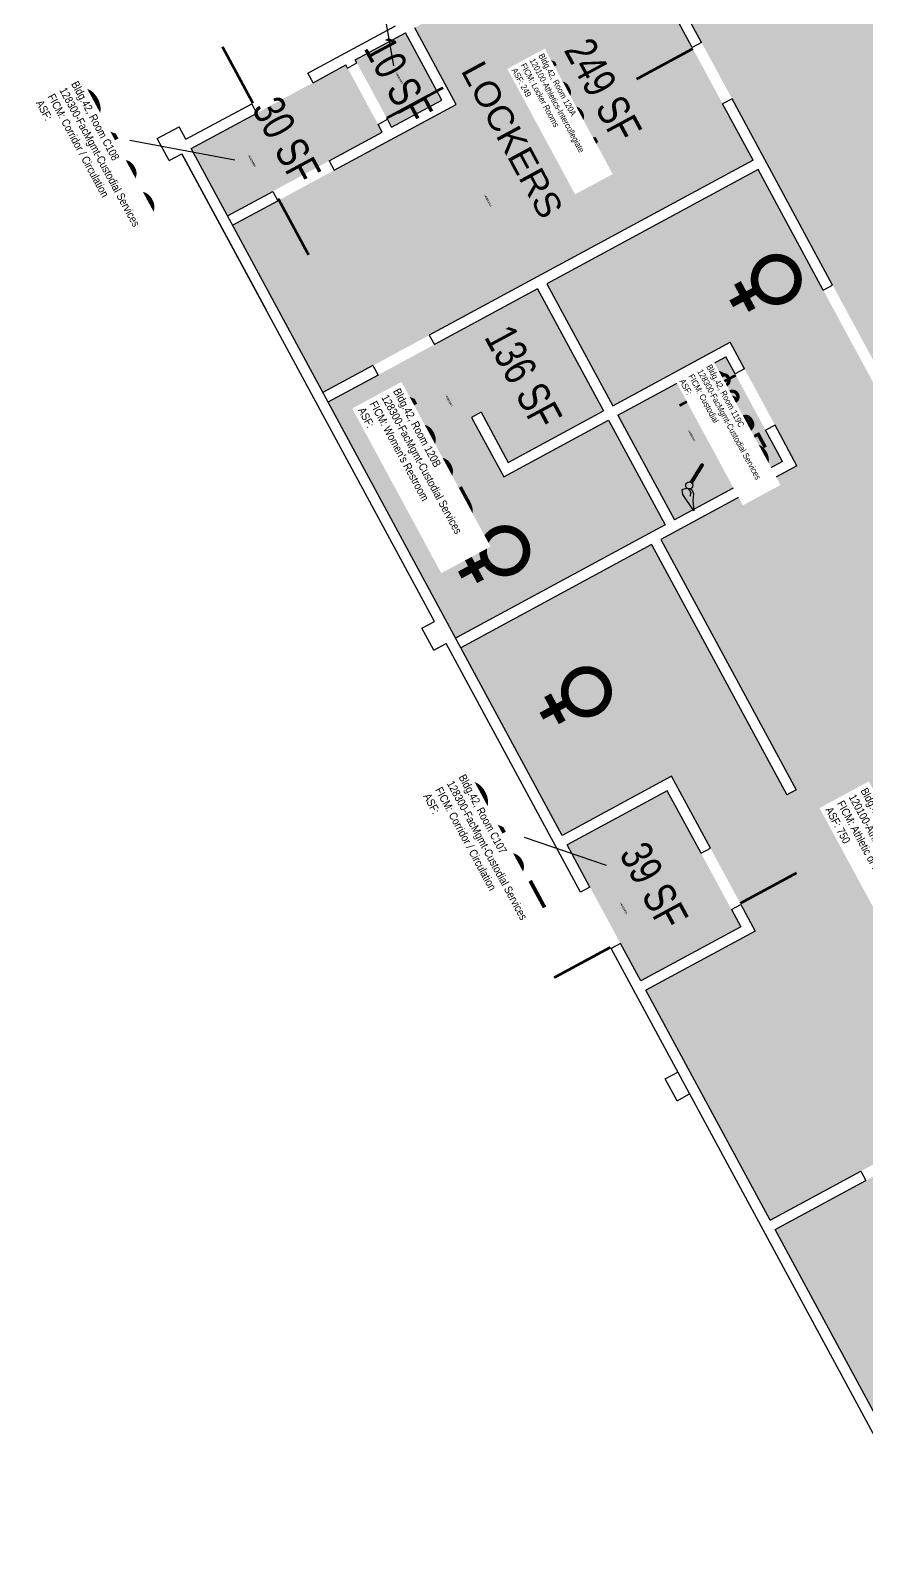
# Model space of a CAD drawing. Header units: inches. Extents: x 69218424 to 69222728, y 27664699 to 27668276.
# Drawn here: x 69218424 to 69218895, y 27665739 to 27666589 of the extents above; entities that cross this region are included whole.
import ezdxf
from ezdxf.enums import TextEntityAlignment as Align

# ---------------------------------------------------------------- set-up
doc = ezdxf.new("R2010")
doc.units = ezdxf.units.IN
doc.header["$LTSCALE"] = 240
doc.header["$MEASUREMENT"] = 0
doc.layers.get('0').update_dxf_attribs({"linetype": 'CONTINUOUS'})
for name, color, linetype in [('A-DOOR', 2, 'CONTINUOUS'), ('A-IDEN-ICON', 4, 'CONTINUOUS'), ('A-IDEN-RNUM', 7, 'CONTINUOUS'), ('A-IDEN-SNUM', 4, 'CONTINUOUS'), ('A-IDEN-TEXT', 4, 'CONTINUOUS'), ('A-IDEN-VNUM', 4, 'CONTINUOUS'), ('A-WALL', 5, 'CONTINUOUS'), ('AREA-TEXT', 3, 'CONTINUOUS'), ('Rooms-Category-Color', 7, 'CONTINUOUS'), ('Rooms-College-Color', 7, 'CONTINUOUS'), ('Rooms-Department-Color', 7, 'CONTINUOUS'), ('Rooms-Division-Color', 7, 'CONTINUOUS'), ('Rooms-Information', 7, 'CONTINUOUS')]:
    doc.layers.add(name, color=color, linetype=linetype)
doc.styles.add('CP_AREA', font='arial.ttf', dxfattribs={"height": 15})
doc.styles.add('CP_ROOMSNUMBER', font='arial.ttf', dxfattribs={"height": 1})
doc.styles.add('CP_ROOMVNUMBER', font='arial.ttf', dxfattribs={"width": 0.85, "height": 0.075})
doc.styles.get("Standard").update_dxf_attribs({"font": 'arial.ttf'})

# ---------------------------------------------------------------- blocks, each defined once
blk = doc.blocks.new('CPCUST')
at = {"color": 0, "linetype": 'ByBlock'}
for p, q in [((0.0171, -0.0639), (0.02, -0.0466)), ((0.0262, -0.0408), (0.0446, -0.0406)), ((0.0297, -0.0341), (0.0376, -0.0302)), ((0.0376, -0.0302), (0.0533, -0.0324)), ((0.0446, -0.0406), (0.0543, -0.0505)), ((0.0533, -0.0324), (0.0745, -0.0479)), ((0.0745, -0.0479), (0.1117, -0.0625)), ((0.0358, -0.0705), (0.0171, -0.0639)), ((0.1117, -0.0625), (0.0358, -0.0705))]:
    blk.add_line(p, q, dxfattribs=at)
at = {"color": 0, "linetype": 'ByBlock', "const_width": 0.0075}
blk.add_lwpolyline([(-0.0332, 0.0481, 1), (-0.0268, 0.0519, 1)], format="xyb", close=True, dxfattribs=at)
at = {"color": 0, "linetype": 'ByBlock', "const_width": 0.015}
blk.add_lwpolyline([(-0.03, 0.05), (0.01, -0.0193)], dxfattribs=at)
at = {"color": 0, "linetype": 'ByBlock'}
blk.add_circle((0.0158, -0.0313), 0.0141, dxfattribs=at)
blk = doc.blocks.new('CPWOMEN')
at = {"color": 0, "linetype": 'ByBlock', "const_width": 0.015}
blk.add_lwpolyline([(-0.0375, 0, 1), (0.0475, 0, 1)], format="xyb", close=True, dxfattribs=at)
for points in [[(0.005, -0.04), (0.005, -0.1)], [(-0.025, -0.07), (0.035, -0.07)]]:
    blk.add_lwpolyline(points, dxfattribs=at)

msp = doc.modelspace()

# ---------------------------------------------------------------- hatches: boundary and pattern name
at = {"layer": 'Rooms-Category-Color', "true_color": 0xffe090}
h = msp.add_hatch(color=41, dxfattribs=at)
edge = h.paths.add_edge_path()
edge.add_line((69219277.54, 27666267.91), (69219288.1, 27666273.62))
edge.add_line((69219288.1, 27666273.62), (69219480.78, 27666377.73))
edge.add_line((69219480.78, 27666377.73), (69219510.49, 27666322.75))
edge.add_line((69219510.49, 27666322.75), (69219566.79, 27666353.17))
edge.add_line((69219566.79, 27666353.17), (69219561.8, 27666362.41))
edge.add_arc((69221949.83, 27667711.38), 2742.7, 207.30967, 209.46148, ccw=False)
edge.add_line((69219512.83, 27666453.03), (69219500.93, 27666475.05))
edge.add_line((69219500.93, 27666475.05), (69219498.08, 27666480.33))
edge.add_line((69219498.08, 27666480.33), (69219406.34, 27666650.09))
edge.add_line((69219406.34, 27666650.09), (69219314.85, 27666600.65))
edge.add_line((69219314.85, 27666600.65), (69219286.8, 27666652.56))
edge.add_line((69219286.8, 27666652.56), (69219160.11, 27666584.1))
edge.add_line((69219160.11, 27666584.1), (69219039.82, 27666806.72))
edge.add_line((69219039.82, 27666806.72), (69218761.81, 27666656.49))
edge.add_line((69218761.81, 27666656.49), (69218801.74, 27666582.59))
edge.add_line((69218801.74, 27666582.59), (69218818.86, 27666550.92))
edge.add_line((69218818.86, 27666550.92), (69218903.97, 27666393.4))
edge.add_line((69218903.97, 27666393.4), (69218907.49, 27666395.3))
edge.add_line((69218907.49, 27666395.3), (69218914.15, 27666382.99))
edge.add_line((69218914.15, 27666382.99), (69218910.63, 27666381.09))
edge.add_line((69218910.63, 27666381.09), (69219040.89, 27666140.03))
edge.add_line((69219040.89, 27666140.03), (69219277.54, 27666267.91))
msp.add_hatch(color=41, dxfattribs=at).paths.add_polyline_path([(69218663.7, 27666547.77), (69218537.89, 27666479.79), (69218588.76, 27666385.66), (69218616.91, 27666400.87), (69218830.69, 27666516.39), (69218796.46, 27666579.74), (69218756.53, 27666653.64), (69218640.4, 27666590.88)])
at = {"layer": 'Rooms-Category-Color', "true_color": 0xadadad}
for points in [[(69218625.03, 27666539.39), (69218627.41, 27666534.99), (69218655.56, 27666550.2), (69218635.12, 27666588.03), (69218606.97, 27666572.82)], [(69218622.13, 27666532.13), (69218619.76, 27666536.53), (69218601.69, 27666569.96), (69218514.59, 27666522.9), (69218535.04, 27666485.07)], [(69218690.49, 27666338.33), (69218672.42, 27666371.76), (69218677.7, 27666374.61), (69218692.91, 27666346.46), (69218746.58, 27666375.46), (69218709.5, 27666444.08), (69218619.76, 27666395.59), (69218591.61, 27666380.38), (69218663.39, 27666247.53), (69218781.28, 27666311.24), (69218749.43, 27666370.18)], [(69218820.64, 27666396.16), (69218815.41, 27666405.84), (69218754.71, 27666373.03), (69218786.56, 27666314.09), (69218847.27, 27666346.89)], [(69218782.45, 27666161.83), (69218726.15, 27666131.4), (69218767.51, 27666054.86), (69218823.81, 27666085.29), (69218818.58, 27666094.97)], [(69218937.7, 27665739.91), (69219060.87, 27665806.46), (69218966.26, 27665981.54), (69218843.1, 27665914.98)]]:
    msp.add_hatch(color=253, dxfattribs=at).paths.add_polyline_path(points)
at = {"layer": 'Rooms-Category-Color', "true_color": 0xfbafa2}
msp.add_hatch(color=21, dxfattribs=at).paths.add_polyline_path([(69218854.92, 27666162.34), (69218849.64, 27666159.49), (69218773.58, 27666300.25), (69218666.25, 27666242.25), (69218723.3, 27666136.68), (69218784.88, 27666169.96), (69218803.9, 27666134.77), (69218806.75, 27666129.49), (69218823.86, 27666097.82), (69218831.94, 27666082.86), (69218770.36, 27666049.58), (69218840.24, 27665920.26), (69218891.27, 27665947.83), (69218922.94, 27665964.95), (69219017.96, 27666016.29), (69219049.63, 27666033.4), (69219082.18, 27666050.99), (69218874.91, 27666434.57), (69218833.55, 27666511.11), (69218714.78, 27666446.93), (69218751.86, 27666378.31), (69218817.84, 27666413.97), (69218822.12, 27666406.05), (69218825.92, 27666399.01), (69218843.04, 27666367.34), (69218855.4, 27666344.47), (69218778.86, 27666303.11)])
at = {"layer": 'Rooms-College-Color', "true_color": 0xffff64}
h = msp.add_hatch(color=51, dxfattribs=at)
edge = h.paths.add_edge_path()
edge.add_line((69219277.54, 27666267.91), (69219288.1, 27666273.62))
edge.add_line((69219288.1, 27666273.62), (69219480.78, 27666377.73))
edge.add_line((69219480.78, 27666377.73), (69219510.49, 27666322.75))
edge.add_line((69219510.49, 27666322.75), (69219566.79, 27666353.17))
edge.add_line((69219566.79, 27666353.17), (69219561.8, 27666362.41))
edge.add_arc((69221949.83, 27667711.38), 2742.7, 207.30967, 209.46148, ccw=False)
edge.add_line((69219512.83, 27666453.03), (69219500.93, 27666475.05))
edge.add_line((69219500.93, 27666475.05), (69219498.08, 27666480.33))
edge.add_line((69219498.08, 27666480.33), (69219406.34, 27666650.09))
edge.add_line((69219406.34, 27666650.09), (69219314.85, 27666600.65))
edge.add_line((69219314.85, 27666600.65), (69219286.8, 27666652.56))
edge.add_line((69219286.8, 27666652.56), (69219160.11, 27666584.1))
edge.add_line((69219160.11, 27666584.1), (69219039.82, 27666806.72))
edge.add_line((69219039.82, 27666806.72), (69218761.81, 27666656.49))
edge.add_line((69218761.81, 27666656.49), (69218801.74, 27666582.59))
edge.add_line((69218801.74, 27666582.59), (69218818.86, 27666550.92))
edge.add_line((69218818.86, 27666550.92), (69218903.97, 27666393.4))
edge.add_line((69218903.97, 27666393.4), (69218907.49, 27666395.3))
edge.add_line((69218907.49, 27666395.3), (69218914.15, 27666382.99))
edge.add_line((69218914.15, 27666382.99), (69218910.63, 27666381.09))
edge.add_line((69218910.63, 27666381.09), (69219040.89, 27666140.03))
edge.add_line((69219040.89, 27666140.03), (69219277.54, 27666267.91))
for points in [[(69218663.7, 27666547.77), (69218537.89, 27666479.79), (69218588.76, 27666385.66), (69218616.91, 27666400.87), (69218830.69, 27666516.39), (69218796.46, 27666579.74), (69218756.53, 27666653.64), (69218640.4, 27666590.88)], [(69218625.03, 27666539.39), (69218627.41, 27666534.99), (69218655.56, 27666550.2), (69218635.12, 27666588.03), (69218606.97, 27666572.82)], [(69218854.92, 27666162.34), (69218849.64, 27666159.49), (69218773.58, 27666300.25), (69218666.25, 27666242.25), (69218723.3, 27666136.68), (69218784.88, 27666169.96), (69218803.9, 27666134.77), (69218806.75, 27666129.49), (69218823.86, 27666097.82), (69218831.94, 27666082.86), (69218770.36, 27666049.58), (69218840.24, 27665920.26), (69218891.27, 27665947.83), (69218922.94, 27665964.95), (69219017.96, 27666016.29), (69219049.63, 27666033.4), (69219082.18, 27666050.99), (69218874.91, 27666434.57), (69218833.55, 27666511.11), (69218714.78, 27666446.93), (69218751.86, 27666378.31), (69218817.84, 27666413.97), (69218822.12, 27666406.05), (69218825.92, 27666399.01), (69218843.04, 27666367.34), (69218855.4, 27666344.47), (69218778.86, 27666303.11)]]:
    msp.add_hatch(color=51, dxfattribs=at).paths.add_polyline_path(points)
at = {"layer": 'Rooms-College-Color', "true_color": 0xadadad}
for points in [[(69218622.13, 27666532.13), (69218619.76, 27666536.53), (69218601.69, 27666569.96), (69218514.59, 27666522.9), (69218535.04, 27666485.07)], [(69218690.49, 27666338.33), (69218672.42, 27666371.76), (69218677.7, 27666374.61), (69218692.91, 27666346.46), (69218746.58, 27666375.46), (69218709.5, 27666444.08), (69218619.76, 27666395.59), (69218591.61, 27666380.38), (69218663.39, 27666247.53), (69218781.28, 27666311.24), (69218749.43, 27666370.18)], [(69218820.64, 27666396.16), (69218815.41, 27666405.84), (69218754.71, 27666373.03), (69218786.56, 27666314.09), (69218847.27, 27666346.89)], [(69218782.45, 27666161.83), (69218726.15, 27666131.4), (69218767.51, 27666054.86), (69218823.81, 27666085.29), (69218818.58, 27666094.97)], [(69218937.7, 27665739.91), (69219060.87, 27665806.46), (69218966.26, 27665981.54), (69218843.1, 27665914.98)]]:
    msp.add_hatch(color=253, dxfattribs=at).paths.add_polyline_path(points)
at = {"layer": 'Rooms-Department-Color', "true_color": 0x604aed}
h = msp.add_hatch(color=173, dxfattribs=at)
edge = h.paths.add_edge_path()
edge.add_line((69219277.54, 27666267.91), (69219288.1, 27666273.62))
edge.add_line((69219288.1, 27666273.62), (69219480.78, 27666377.73))
edge.add_line((69219480.78, 27666377.73), (69219510.49, 27666322.75))
edge.add_line((69219510.49, 27666322.75), (69219566.79, 27666353.17))
edge.add_line((69219566.79, 27666353.17), (69219561.8, 27666362.41))
edge.add_arc((69221949.83, 27667711.38), 2742.7, 207.30967, 209.46148, ccw=False)
edge.add_line((69219512.83, 27666453.03), (69219500.93, 27666475.05))
edge.add_line((69219500.93, 27666475.05), (69219498.08, 27666480.33))
edge.add_line((69219498.08, 27666480.33), (69219406.34, 27666650.09))
edge.add_line((69219406.34, 27666650.09), (69219314.85, 27666600.65))
edge.add_line((69219314.85, 27666600.65), (69219286.8, 27666652.56))
edge.add_line((69219286.8, 27666652.56), (69219160.11, 27666584.1))
edge.add_line((69219160.11, 27666584.1), (69219039.82, 27666806.72))
edge.add_line((69219039.82, 27666806.72), (69218761.81, 27666656.49))
edge.add_line((69218761.81, 27666656.49), (69218801.74, 27666582.59))
edge.add_line((69218801.74, 27666582.59), (69218818.86, 27666550.92))
edge.add_line((69218818.86, 27666550.92), (69218903.97, 27666393.4))
edge.add_line((69218903.97, 27666393.4), (69218907.49, 27666395.3))
edge.add_line((69218907.49, 27666395.3), (69218914.15, 27666382.99))
edge.add_line((69218914.15, 27666382.99), (69218910.63, 27666381.09))
edge.add_line((69218910.63, 27666381.09), (69219040.89, 27666140.03))
edge.add_line((69219040.89, 27666140.03), (69219277.54, 27666267.91))
for points in [[(69218663.7, 27666547.77), (69218537.89, 27666479.79), (69218588.76, 27666385.66), (69218616.91, 27666400.87), (69218830.69, 27666516.39), (69218796.46, 27666579.74), (69218756.53, 27666653.64), (69218640.4, 27666590.88)], [(69218854.92, 27666162.34), (69218849.64, 27666159.49), (69218773.58, 27666300.25), (69218666.25, 27666242.25), (69218723.3, 27666136.68), (69218784.88, 27666169.96), (69218803.9, 27666134.77), (69218806.75, 27666129.49), (69218823.86, 27666097.82), (69218831.94, 27666082.86), (69218770.36, 27666049.58), (69218840.24, 27665920.26), (69218891.27, 27665947.83), (69218922.94, 27665964.95), (69219017.96, 27666016.29), (69219049.63, 27666033.4), (69219082.18, 27666050.99), (69218874.91, 27666434.57), (69218833.55, 27666511.11), (69218714.78, 27666446.93), (69218751.86, 27666378.31), (69218817.84, 27666413.97), (69218822.12, 27666406.05), (69218825.92, 27666399.01), (69218843.04, 27666367.34), (69218855.4, 27666344.47), (69218778.86, 27666303.11)]]:
    msp.add_hatch(color=173, dxfattribs=at).paths.add_polyline_path(points)
at = {"layer": 'Rooms-Department-Color', "true_color": 0xacacac}
for points in [[(69218625.03, 27666539.39), (69218627.41, 27666534.99), (69218655.56, 27666550.2), (69218635.12, 27666588.03), (69218606.97, 27666572.82)], [(69218622.13, 27666532.13), (69218619.76, 27666536.53), (69218601.69, 27666569.96), (69218514.59, 27666522.9), (69218535.04, 27666485.07)], [(69218690.49, 27666338.33), (69218672.42, 27666371.76), (69218677.7, 27666374.61), (69218692.91, 27666346.46), (69218746.58, 27666375.46), (69218709.5, 27666444.08), (69218619.76, 27666395.59), (69218591.61, 27666380.38), (69218663.39, 27666247.53), (69218781.28, 27666311.24), (69218749.43, 27666370.18)], [(69218820.64, 27666396.16), (69218815.41, 27666405.84), (69218754.71, 27666373.03), (69218786.56, 27666314.09), (69218847.27, 27666346.89)], [(69218782.45, 27666161.83), (69218726.15, 27666131.4), (69218767.51, 27666054.86), (69218823.81, 27666085.29), (69218818.58, 27666094.97)], [(69218937.7, 27665739.91), (69219060.87, 27665806.46), (69218966.26, 27665981.54), (69218843.1, 27665914.98)]]:
    msp.add_hatch(color=253, dxfattribs=at).paths.add_polyline_path(points)
at = {"layer": 'Rooms-Division-Color', "true_color": 0x604aed}
h = msp.add_hatch(color=173, dxfattribs=at)
edge = h.paths.add_edge_path()
edge.add_line((69219277.54, 27666267.91), (69219288.1, 27666273.62))
edge.add_line((69219288.1, 27666273.62), (69219480.78, 27666377.73))
edge.add_line((69219480.78, 27666377.73), (69219510.49, 27666322.75))
edge.add_line((69219510.49, 27666322.75), (69219566.79, 27666353.17))
edge.add_line((69219566.79, 27666353.17), (69219561.8, 27666362.41))
edge.add_arc((69221949.83, 27667711.38), 2742.7, 207.30967, 209.46148, ccw=False)
edge.add_line((69219512.83, 27666453.03), (69219500.93, 27666475.05))
edge.add_line((69219500.93, 27666475.05), (69219498.08, 27666480.33))
edge.add_line((69219498.08, 27666480.33), (69219406.34, 27666650.09))
edge.add_line((69219406.34, 27666650.09), (69219314.85, 27666600.65))
edge.add_line((69219314.85, 27666600.65), (69219286.8, 27666652.56))
edge.add_line((69219286.8, 27666652.56), (69219160.11, 27666584.1))
edge.add_line((69219160.11, 27666584.1), (69219039.82, 27666806.72))
edge.add_line((69219039.82, 27666806.72), (69218761.81, 27666656.49))
edge.add_line((69218761.81, 27666656.49), (69218801.74, 27666582.59))
edge.add_line((69218801.74, 27666582.59), (69218818.86, 27666550.92))
edge.add_line((69218818.86, 27666550.92), (69218903.97, 27666393.4))
edge.add_line((69218903.97, 27666393.4), (69218907.49, 27666395.3))
edge.add_line((69218907.49, 27666395.3), (69218914.15, 27666382.99))
edge.add_line((69218914.15, 27666382.99), (69218910.63, 27666381.09))
edge.add_line((69218910.63, 27666381.09), (69219040.89, 27666140.03))
edge.add_line((69219040.89, 27666140.03), (69219277.54, 27666267.91))
for points in [[(69218663.7, 27666547.77), (69218537.89, 27666479.79), (69218588.76, 27666385.66), (69218616.91, 27666400.87), (69218830.69, 27666516.39), (69218796.46, 27666579.74), (69218756.53, 27666653.64), (69218640.4, 27666590.88)], [(69218854.92, 27666162.34), (69218849.64, 27666159.49), (69218773.58, 27666300.25), (69218666.25, 27666242.25), (69218723.3, 27666136.68), (69218784.88, 27666169.96), (69218803.9, 27666134.77), (69218806.75, 27666129.49), (69218823.86, 27666097.82), (69218831.94, 27666082.86), (69218770.36, 27666049.58), (69218840.24, 27665920.26), (69218891.27, 27665947.83), (69218922.94, 27665964.95), (69219017.96, 27666016.29), (69219049.63, 27666033.4), (69219082.18, 27666050.99), (69218874.91, 27666434.57), (69218833.55, 27666511.11), (69218714.78, 27666446.93), (69218751.86, 27666378.31), (69218817.84, 27666413.97), (69218822.12, 27666406.05), (69218825.92, 27666399.01), (69218843.04, 27666367.34), (69218855.4, 27666344.47), (69218778.86, 27666303.11)]]:
    msp.add_hatch(color=173, dxfattribs=at).paths.add_polyline_path(points)
at = {"layer": 'Rooms-Division-Color', "true_color": 0xadadad}
for points in [[(69218625.03, 27666539.39), (69218627.41, 27666534.99), (69218655.56, 27666550.2), (69218635.12, 27666588.03), (69218606.97, 27666572.82)], [(69218622.13, 27666532.13), (69218619.76, 27666536.53), (69218601.69, 27666569.96), (69218514.59, 27666522.9), (69218535.04, 27666485.07)], [(69218690.49, 27666338.33), (69218672.42, 27666371.76), (69218677.7, 27666374.61), (69218692.91, 27666346.46), (69218746.58, 27666375.46), (69218709.5, 27666444.08), (69218619.76, 27666395.59), (69218591.61, 27666380.38), (69218663.39, 27666247.53), (69218781.28, 27666311.24), (69218749.43, 27666370.18)], [(69218820.64, 27666396.16), (69218815.41, 27666405.84), (69218754.71, 27666373.03), (69218786.56, 27666314.09), (69218847.27, 27666346.89)], [(69218782.45, 27666161.83), (69218726.15, 27666131.4), (69218767.51, 27666054.86), (69218823.81, 27666085.29), (69218818.58, 27666094.97)], [(69218937.7, 27665739.91), (69219060.87, 27665806.46), (69218966.26, 27665981.54), (69218843.1, 27665914.98)]]:
    msp.add_hatch(color=253, dxfattribs=at).paths.add_polyline_path(points)

# ---------------------------------------------------------------- linework, layer by layer
at = {"layer": 'A-DOOR'}
for points in [[(69218549.35, 27666548.5, 1.5, 1.5, 0), (69218532.24, 27666580.17, 0, 0, 0), (69218531.58, 27666579.82, 0, 0, -0.414214), (69218580.36, 27666565.26, 0, 0, -0.414214)], [(69218624.68, 27666540.05, 1.5, 1.5, 0), (69218656.35, 27666557.16, 0, 0, 0), (69218656.71, 27666556.5, 0, 0, 0.414214), (69218607.92, 27666571.06, 0, 0, 0.414214)], [(69218796.82, 27666579.08, 1.5, 1.5, 0), (69218765.15, 27666561.96, 0, 0, 0), (69218764.79, 27666562.62, 0, 0, 0.414214), (69218813.58, 27666548.06, 0, 0, 0.414214)], [(69218563.59, 27666494.81, 1.5, 1.5, 0), (69218580.7, 27666463.14, 0, 0, 0), (69218580.04, 27666462.79, 0, 0, 0.414214), (69218594.6, 27666511.57, 0, 0, 0.414214)], [(69218821, 27666395.5, 1.5, 1.5, 0), (69218789.33, 27666378.38, 0, 0, 0), (69218788.97, 27666379.04, 0, 0, 0.414214), (69218837.76, 27666364.49, 0, 0, 0.414214)], [(69218823.51, 27666098.48, 1.5, 1.5, 0), (69218855.18, 27666115.59, 0, 0, 0), (69218855.53, 27666114.93, 0, 0, 0.414214), (69218806.75, 27666129.49, 0, 0, 0.414214)], [(69218750.46, 27666073.78, 1.5, 1.5, 0), (69218718.79, 27666056.67, 0, 0, 0), (69218719.15, 27666056.01, 0, 0, -0.414214), (69218733.71, 27666104.8, 0, 0, -0.414214)]]:
    msp.add_lwpolyline(points, format="xyseb", dxfattribs=at)
at = {"layer": 'A-IDEN-VNUM'}
for p, q in [((69218623.31, 27666598.39), (69218628.4, 27666569.4)), ((69218480.08, 27666527.59), (69218539.17, 27666516.56)), ((69218701.99, 27666135.66), (69218748.11, 27666119.95))]:
    msp.add_line(p, q, dxfattribs=at)
at = {"layer": 'A-WALL'}
for p, q in [((69218796.46, 27666579.74), (69218756.53, 27666653.64)), ((69218801.74, 27666582.59), (69218761.81, 27666656.49)), ((69218580.36, 27666565.26), (69218629.63, 27666591.88)), ((69218663.7, 27666547.77), (69218640.4, 27666590.88)), ((69218606.97, 27666572.82), (69218635.12, 27666588.03)), ((69218655.56, 27666550.2), (69218635.12, 27666588.03)), ((69218801.74, 27666582.59), (69218796.46, 27666579.74)), ((69218583.22, 27666559.98), (69218601.69, 27666569.96)), ((69218602.64, 27666568.21), (69218601.69, 27666569.96)), ((69218602.64, 27666568.21), (69218607.92, 27666571.06)), ((69218607.92, 27666571.06), (69218606.97, 27666572.82)), ((69218583.22, 27666559.98), (69218580.36, 27666565.26)), ((69218627.41, 27666534.99), (69218655.56, 27666550.2)), ((69218818.86, 27666550.92), (69218813.58, 27666548.06)), ((69218875.45, 27666446.19), (69218818.86, 27666550.92)), ((69218511.74, 27666528.18), (69218548.69, 27666548.15)), ((69218514.59, 27666522.9), (69218551.54, 27666542.87)), ((69218551.54, 27666542.87), (69218548.69, 27666548.15)), ((69218595.07, 27666510.69), (69218663.7, 27666547.77)), ((69218625.03, 27666539.39), (69218624.68, 27666540.05)), ((69218830.69, 27666516.39), (69218813.58, 27666548.06)), ((69218495.62, 27666528.56), (69218507.94, 27666535.22)), ((69218511.74, 27666528.18), (69218507.94, 27666535.22)), ((69218592.22, 27666515.97), (69218622.13, 27666532.13)), ((69218619.76, 27666536.53), (69218625.03, 27666539.39)), ((69218622.13, 27666532.13), (69218619.76, 27666536.53)), ((69218627.41, 27666534.99), (69218625.03, 27666539.39)), ((69218502.28, 27666516.24), (69218495.62, 27666528.56)), ((69218723.3, 27666136.68), (69218514.59, 27666522.9)), ((69218502.28, 27666516.24), (69218509.32, 27666520.05)), ((69218651.46, 27666257), (69218509.32, 27666520.05)), ((69218509.32, 27666520.05), (69218556.79, 27666432.18)), ((69218592.22, 27666515.97), (69218595.07, 27666510.69)), ((69218830.69, 27666516.39), (69218648.58, 27666417.98)), ((69218833.55, 27666511.11), (69218714.78, 27666446.93)), ((69218870.17, 27666443.34), (69218833.55, 27666511.11)), ((69218535.04, 27666485.07), (69218560.55, 27666498.86)), ((69218560.55, 27666498.86), (69218563.4, 27666493.58)), ((69218537.89, 27666479.79), (69218563.4, 27666493.58)), ((69218714.78, 27666446.93), (69218751.86, 27666378.31)), ((69218709.5, 27666444.08), (69218651.43, 27666412.7)), ((69218709.5, 27666444.08), (69218746.58, 27666375.46)), ((69218648.58, 27666417.98), (69218651.43, 27666412.7)), ((69218751.86, 27666378.31), (69218817.84, 27666413.97)), ((69218825.92, 27666399.01), (69218817.84, 27666413.97)), ((69218754.71, 27666373.03), (69218815.41, 27666405.84)), ((69218820.64, 27666396.16), (69218815.41, 27666405.84)), ((69218616.91, 27666400.87), (69218588.76, 27666385.66)), ((69218619.76, 27666395.59), (69218591.61, 27666380.38)), ((69218616.91, 27666400.87), (69218619.76, 27666395.59)), ((69218825.92, 27666399.01), (69218820.64, 27666396.16)), ((69218677.7, 27666374.61), (69218672.42, 27666371.76)), ((69218672.42, 27666371.76), (69218690.49, 27666338.33)), ((69218677.7, 27666374.61), (69218692.91, 27666346.46)), ((69218690.49, 27666338.33), (69218749.43, 27666370.18)), ((69218692.91, 27666346.46), (69218746.58, 27666375.46)), ((69218749.43, 27666370.18), (69218781.28, 27666311.24)), ((69218754.71, 27666373.03), (69218786.56, 27666314.09)), ((69218843.04, 27666367.34), (69218837.76, 27666364.49)), ((69218847.27, 27666346.89), (69218837.76, 27666364.49)), ((69218855.4, 27666344.47), (69218843.04, 27666367.34)), ((69218855.4, 27666344.47), (69218778.86, 27666303.11)), ((69218847.27, 27666346.89), (69218786.56, 27666314.09)), ((69218781.28, 27666311.24), (69218663.39, 27666247.53)), ((69218778.86, 27666303.11), (69218854.92, 27666162.34)), ((69218773.58, 27666300.25), (69218666.25, 27666242.25)), ((69218773.58, 27666300.25), (69218849.64, 27666159.49)), ((69218644.42, 27666253.19), (69218651.46, 27666257)), ((69218651.08, 27666240.88), (69218644.42, 27666253.19)), ((69218651.08, 27666240.88), (69218658.12, 27666244.68)), ((69218733.71, 27666104.8), (69218658.12, 27666244.68)), ((69218784.88, 27666169.96), (69218723.3, 27666136.68)), ((69218806.75, 27666129.49), (69218784.88, 27666169.96)), ((69218782.45, 27666161.83), (69218726.15, 27666131.4)), ((69218801.47, 27666126.64), (69218782.45, 27666161.83)), ((69218854.92, 27666162.34), (69218849.64, 27666159.49)), ((69218738.98, 27666107.65), (69218726.15, 27666131.4)), ((69218801.47, 27666126.64), (69218806.75, 27666129.49)), ((69218738.98, 27666107.65), (69218733.71, 27666104.8)), ((69218818.58, 27666094.97), (69218823.86, 27666097.82)), ((69218823.86, 27666097.82), (69218831.94, 27666082.86)), ((69218818.58, 27666094.97), (69218823.81, 27666085.29)), ((69218823.81, 27666085.29), (69218767.51, 27666054.86)), ((69218831.94, 27666082.86), (69218770.36, 27666049.58)), ((69218756.1, 27666075.98), (69218750.82, 27666073.13)), ((69219293.73, 27665068.43), (69218750.82, 27666073.13)), ((69218767.51, 27666054.86), (69218756.1, 27666075.98)), ((69218840.24, 27665920.26), (69218770.36, 27666049.58)), ((69218781.34, 27665999.82), (69218788.38, 27666003.62)), ((69218787.99, 27665987.5), (69218781.34, 27665999.82)), ((69218787.99, 27665987.5), (69218795.03, 27665991.31)), ((69218840.24, 27665920.26), (69218891.27, 27665947.83)), ((69218891.27, 27665947.83), (69218894.12, 27665942.55)), ((69218891.27, 27665947.83), (69218894.12, 27665942.55)), ((69218843.1, 27665914.98), (69218894.12, 27665942.55)), ((69218937.7, 27665739.91), (69218843.1, 27665914.98))]:
    msp.add_line(p, q, dxfattribs=at)
msp.add_lwpolyline([(69218870.17, 27666443.34), (69218875.45, 27666446.19)], dxfattribs=at)

# ---------------------------------------------------------------- block references
at = {"layer": 'A-IDEN-ICON', "rotation": 298.39}
for name, p, xscale, yscale, zscale in [('CPWOMEN', (69218843.08, 27666450.61), 288, 288, 288), ('CPCUST', (69218797.73, 27666337.68), 144, 144, 144), ('CPWOMEN', (69218690.37, 27666298.04), 288, 288, 288), ('CPWOMEN', (69218736.3, 27666218.72), 288, 288, 288)]:
    msp.add_blockref(name, p, dxfattribs=dict(at, xscale=xscale, yscale=yscale, zscale=zscale))

# ---------------------------------------------------------------- texts
at = {"layer": 'A-IDEN-RNUM', "style": 'CP_ROOMSNUMBER', "width": 0.85}
for s, p in [('0120-C0', (69218631.67, 27666562.58)), ('C108-00', (69218548.83, 27666516.01)), ('0120-A0', (69218681.52, 27666493.75)), ('0120-B0', (69218659.58, 27666381.31)), ('0119-C0', (69218796.25, 27666361.38)), ('C107-00', (69218757.99, 27666095.56))]:
    msp.add_text(s, height=0.96, rotation=298.39, dxfattribs=at).set_placement(p, align=Align.MIDDLE)
at = {"layer": 'A-IDEN-SNUM', "style": 'CP_ROOMSNUMBER', "width": 0.85}
for s, p in [('04200120C0', (69218631.67, 27666562.58)), ('0420C10800', (69218548.83, 27666516.01)), ('04200120A0', (69218681.52, 27666493.75)), ('04200120B0', (69218659.58, 27666381.31)), ('04200119C0', (69218796.25, 27666361.38)), ('0420C10700', (69218757.99, 27666095.56))]:
    msp.add_text(s, height=0.96, rotation=298.39, dxfattribs=at).set_placement(p, align=Align.MIDDLE)
at = {"layer": 'A-IDEN-TEXT'}
msp.add_text('LOCKERS', height=14.4, rotation=298.39, dxfattribs=at).set_placement((69218666.07, 27666566.77))
at = {"layer": 'A-IDEN-VNUM', "style": 'CP_ROOMVNUMBER', "width": 0.85}
for s, height, p in [('120A', 24, (69218721, 27666543.35)), ('C108', 31.5, (69218462.25, 27666516.73)), ('119C', 24, (69218815.88, 27666367.91)), ('120B', 31.5, (69218642.69, 27666344.77)), ('C107', 31.5, (69218680.17, 27666126.9)), ('119', 31.5, (69218899.62, 27666131.07))]:
    msp.add_text(s, height=height, rotation=298.39, dxfattribs=at).set_placement(p, align=Align.MIDDLE)
at = {"layer": 'AREA-TEXT', "style": 'CP_AREA', "width": 0.75}
for s, p in [('10 SF', (69218631.27, 27666561.51)), ('249 SF', (69218746.39, 27666555.84)), ('30 SF', (69218568.36, 27666527.52)), ('136 SF', (69218701.58, 27666394.47)), ('32 SF', (69218818.94, 27666372.59)), ('39 SF', (69218774.98, 27666108.35))]:
    msp.add_text(s, height=18, rotation=298.39, dxfattribs=at).set_placement(p, align=Align.MIDDLE_CENTER)

# ---------------------------------------------------------------- next in the draw order: texts
at = {"layer": 'Rooms-Information', "attachment_point": 7, "rotation": 298.39, "style": 'CP_ROOMVNUMBER', "bg_fill": 3, "box_fill_scale": 1.5, "bg_fill_color": 256, "bg_fill_true_color": 13158600, "bg_fill_transparency": 0}
for s, insert, char_height, width in [('Bldg.42, Room 120A^M^J120100-Athletics-Intercollegiate^M^JFICM: Locker Rooms^M^JASF: 249', (69218694.75, 27666567.02), 3.4286, 76.8), ('Bldg.42, Room C108^M^J128300-FacMgmt-Custodial Services^M^JFICM: Corridor / Circulation^M^JASF: ', (69218427.13, 27666548.58), 4.5, 100.8), ('Bldg.42, Room 119C^M^J128300-FacMgmt-Custodial Services^M^JFICM: Custodial^M^JASF: ', (69218789.12, 27666392.17), 3.4286, 76.8), ("Bldg.42, Room 120B^M^J128300-FacMgmt-Custodial Services^M^JFICM: Women's Restroom^M^JASF: ", (69218608.25, 27666375.81), 4.5, 100.8), ('Bldg.42, Room C107^M^J128300-FacMgmt-Custodial Services^M^JFICM: Corridor / Circulation^M^JASF: ', (69218645.06, 27666158.74), 4.5, 100.8), ('Bldg.42, Room 119^M^J120100-Athletics-Intercollegiate^M^JFICM: Athletic or Physical Education Service^M^JASF: 750', (69218871.11, 27666151.13), 4.5, 100.8)]:
    msp.add_mtext(s, dxfattribs=dict(at, insert=insert, char_height=char_height, width=width))

doc.saveas('drawing.dxf')
